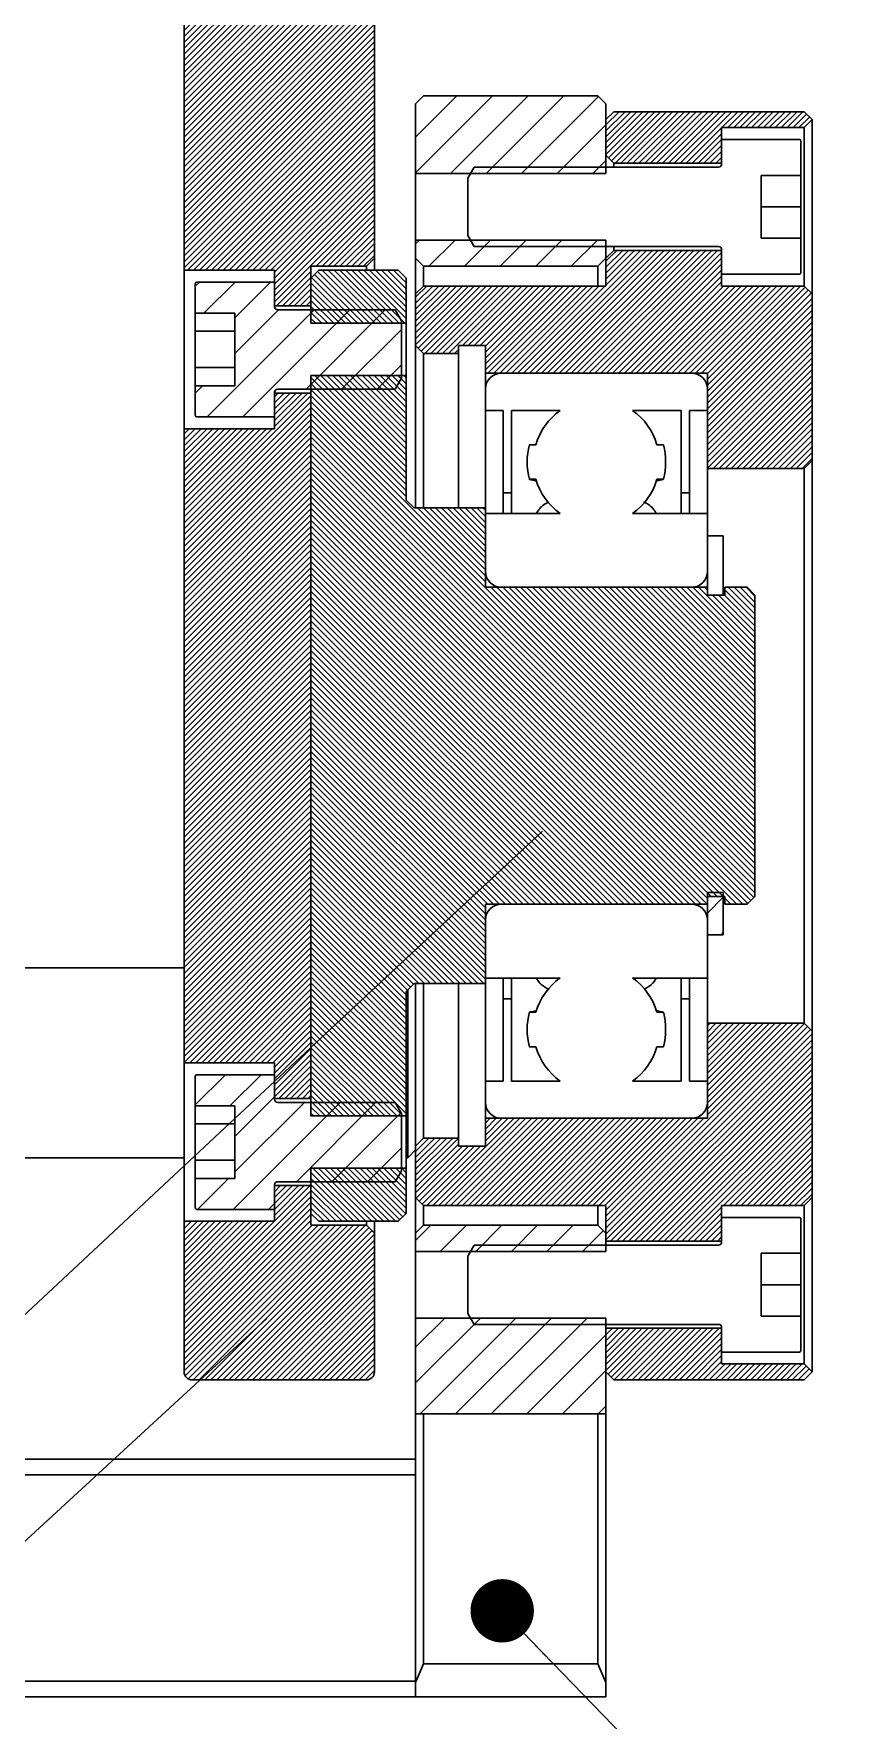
# Model space of a CAD drawing. Header units: millimetres. Extents: x 0 to 4220, y 0 to 2956.
# Drawn here: x 2060.4 to 2164.1, y 1872.9 to 2085.7 of the extents above; entities that cross this region are included whole.
import ezdxf

# ---------------------------------------------------------------- set-up
doc = ezdxf.new("R2010")
doc.units = ezdxf.units.MM
doc.linetypes.add('SLD-实线', pattern=[0])
doc.layers.add('文字', color=7, linetype='SLD-实线', lineweight=15)
doc.styles.get("Standard").update_dxf_attribs({"font": 'HYSWLONGFANGSONG.TTF'})
doc.dimstyles.new('SLDDIMSTYLE0', dxfattribs={"dimtxt": 0, "dimasz": 8, "dimexe": 0, "dimexo": 0.0625, "dimgap": 0, "dimtad": 0, "dimtih": 1, "dimtoh": 1, "dimdec": 0, "dimrnd": 1e-09, "dimzin": 0, "dimdsep": 46, "dimtxsty": 'Standard', "dimblk1": 'DOT', "dimblk2": 'DOT', "dimsah": 1, "dimcen": 0.09, "dimadec": 0, "dimazin": 0, "dimtfac": 8, "dimtdec": 0, "dimtofl": 0, "dimtmove": 0, "dimatfit": 3, "dimldrblk": 'DOT', "dimfxl": 0, "dimfrac": 2, "dimtolj": 1, "dimtzin": 0, "dimarcsym": 0})
doc.dimstyles.new('SLDDIMSTYLE1', dxfattribs={"dimtxt": 0, "dimasz": 30, "dimexe": 0, "dimexo": 0.0625, "dimgap": 0, "dimtad": 0, "dimtih": 1, "dimtoh": 1, "dimdec": 0, "dimrnd": 1e-09, "dimzin": 0, "dimdsep": 46, "dimtxsty": 'Standard', "dimblk1": 'NONE', "dimblk2": 'NONE', "dimsah": 1, "dimcen": 0.09, "dimadec": 0, "dimazin": 0, "dimtfac": 30, "dimtdec": 0, "dimtofl": 0, "dimtmove": 0, "dimatfit": 3, "dimldrblk": 'NONE', "dimfxl": 0, "dimfrac": 2, "dimtolj": 1, "dimtzin": 0, "dimarcsym": 0})

# ---------------------------------------------------------------- blocks, each defined once
blk = doc.blocks.new('_DOT')
at = {"color": 0, "linetype": 'ByBlock', "lineweight": -2}
blk.add_line((-0.5, 0), (-1, 0), dxfattribs=at)
at = {"color": 0, "linetype": 'ByBlock', "const_width": 0.5}
blk.add_lwpolyline([(-0.25, 0, 1), (0.25, 0, 1)], format="xyb", close=True, dxfattribs=at)
blk = doc.blocks.new('_NONE')

msp = doc.modelspace()

# ---------------------------------------------------------------- hatches: boundary and pattern name
at = {"linetype": 'SLD-实线', "lineweight": 0}
h = msp.add_hatch(dxfattribs=at)
h.set_pattern_fill('ANSI31', scale=0.16666667, style=0)
edge = h.paths.add_edge_path(flags=0)
edge.add_line((2090.76, 2055.85), (2090.76, 2051.35))
edge.add_line((2090.76, 2051.35), (2095.36, 2051.35))
edge.add_line((2095.36, 2051.35), (2095.36, 2056.35))
edge.add_line((2095.36, 2056.35), (2102.36, 2056.35))
edge.add_line((2102.36, 2056.35), (2103.36, 2057.35))
edge.add_line((2103.36, 2057.35), (2103.36, 2089.87))
edge.add_spline(control_points=[(2103.36, 2089.87), (2103.36, 2089.9), (2103.36, 2089.94), (2103.35, 2089.98), (2103.34, 2090.13), (2103.3, 2090.27), (2103.24, 2090.41), (2103.18, 2090.54), (2103.1, 2090.66), (2102.99, 2090.77), (2102.91, 2090.84), (2102.82, 2090.9), (2102.72, 2090.95), (2102.62, 2090.99), (2102.51, 2091.02), (2102.41, 2091.03), (2102.39, 2091.03), (2102.37, 2091.03), (2102.36, 2091.03)], knot_values=[0.000524, 0.000524, 0.000524, 0.000524, 0.000579, 0.000579, 0.000579, 0.000801, 0.000801, 0.000801, 0.00102, 0.00102, 0.00102, 0.001183, 0.001183, 0.001183, 0.001346, 0.001346, 0.001346, 0.00137, 0.00137, 0.00137, 0.00137], weights=[1, 1, 1, 1, 1, 1, 1, 1, 1, 1, 1, 1, 1, 1, 1, 1, 1, 1, 1], degree=3, periodic=0)
edge.add_line((2102.36, 2091.03), (2080.36, 2091.03))
edge.add_spline(control_points=[(2080.36, 2091.03), (2080.29, 2091.03), (2080.22, 2091.02), (2080.15, 2091), (2080.06, 2090.98), (2079.97, 2090.94), (2079.88, 2090.89), (2079.8, 2090.84), (2079.72, 2090.77), (2079.65, 2090.69), (2079.58, 2090.6), (2079.52, 2090.5), (2079.47, 2090.4), (2079.42, 2090.28), (2079.38, 2090.15), (2079.37, 2090.02), (2079.36, 2089.97), (2079.36, 2089.92), (2079.36, 2089.87)], knot_values=[0.001813, 0.001813, 0.001813, 0.001813, 0.001918, 0.001918, 0.001918, 0.002062, 0.002062, 0.002062, 0.002215, 0.002215, 0.002215, 0.002387, 0.002387, 0.002387, 0.002583, 0.002583, 0.002583, 0.002658, 0.002658, 0.002658, 0.002658], weights=[1, 1, 1, 1, 1, 1, 1, 1, 1, 1, 1, 1, 1, 1, 1, 1, 1, 1, 1], degree=3, periodic=0)
edge.add_line((2079.36, 2089.87), (2079.36, 2055.85))
edge.add_line((2079.36, 2055.85), (2090.76, 2055.85))
h = msp.add_hatch(dxfattribs=at)
h.set_pattern_fill('ANSI31', style=0)
h.paths.add_polyline_path([(2108.56, 2068.05), (2132.56, 2068.05), (2132.56, 2076.85), (2131.56, 2077.85), (2109.56, 2077.85), (2108.56, 2076.85)], flags=0)
h = msp.add_hatch(dxfattribs=at)
h.set_pattern_fill('ANSI31', scale=0.16666667, style=0)
h.paths.add_polyline_path([(2132.56, 2070.35), (2133.56, 2069.35), (2147.16, 2069.35), (2147.16, 2073.85), (2157.56, 2073.85), (2158.56, 2074.85), (2157.56, 2075.85), (2133.56, 2075.85), (2132.56, 2074.85)], flags=0)
h = msp.add_hatch(dxfattribs=at)
h.set_pattern_fill('ANSI31', style=0)
h.paths.add_polyline_path([(2108.56, 2057.35), (2109.56, 2056.35), (2131.56, 2056.35), (2132.56, 2057.35), (2132.56, 2059.65), (2108.56, 2059.65)], flags=0)
h = msp.add_hatch(dxfattribs=at)
h.set_pattern_fill('ANSI31', scale=0.16666667, style=0)
h.paths.add_polyline_path([(2147.16, 2053.85), (2147.16, 2058.35), (2133.56, 2058.35), (2132.56, 2057.35), (2132.56, 2053.85), (2109.56, 2053.85), (2108.56, 2052.85), (2108.56, 2046.35), (2109.56, 2045.35), (2113.96, 2045.35), (2113.96, 2046.35), (2117.36, 2046.35), (2117.36, 2042.85), (2145.36, 2042.85), (2145.36, 2030.85), (2157.56, 2030.85), (2158.56, 2031.85), (2158.56, 2052.85), (2157.56, 2053.85)], flags=0)
h = msp.add_hatch(dxfattribs=at)
h.set_pattern_fill('ANSI31', scale=0.16666667, angle=90, style=0)
h.paths.add_polyline_path([(2107.36, 2054.85), (2106.36, 2055.85), (2096.36, 2055.85), (2095.36, 2054.85), (2095.36, 2049.15), (2107.36, 2049.15)], flags=0)
h = msp.add_hatch(dxfattribs=at)
h.set_pattern_fill('ANSI31', style=0)
edge = h.paths.add_edge_path(flags=0)
edge.add_line((2085.76, 2041.27), (2080.76, 2041.27))
edge.add_line((2080.76, 2041.27), (2080.76, 2037.55))
edge.add_arc((2080.96, 2037.55), 0.2, 180, 270)
edge.add_line((2080.96, 2037.35), (2090.76, 2037.35))
edge.add_line((2090.76, 2037.35), (2090.76, 2040.45))
edge.add_arc((2091.16, 2040.45), 0.4, 90, 180, ccw=False)
edge.add_line((2091.16, 2040.85), (2105.96, 2040.85))
edge.add_line((2105.96, 2040.85), (2106.76, 2042.23))
edge.add_line((2106.76, 2042.23), (2106.76, 2049.46))
edge.add_line((2106.76, 2049.46), (2105.96, 2050.85))
edge.add_line((2105.96, 2050.85), (2091.16, 2050.85))
edge.add_arc((2091.16, 2051.25), 0.4, 180, 270, ccw=False)
edge.add_line((2090.76, 2051.25), (2090.76, 2054.35))
edge.add_line((2090.76, 2054.35), (2080.96, 2054.35))
edge.add_arc((2080.96, 2054.15), 0.2, 90, 180)
edge.add_line((2080.76, 2054.15), (2080.76, 2050.43))
edge.add_line((2080.76, 2050.43), (2085.76, 2050.43))
edge.add_line((2085.76, 2050.43), (2085.76, 2041.27))
h = msp.add_hatch(dxfattribs=at)
h.set_pattern_fill('ANSI31', scale=0.16666667, angle=90, style=0)
h.paths.add_polyline_path([(2107.36, 1964.85), (2108.36, 1965.85), (2117.36, 1965.85), (2117.36, 1975.85), (2145.36, 1975.85), (2145.36, 1976.85), (2147.56, 1976.85), (2147.56, 1975.85), (2150.36, 1975.85), (2151.36, 1976.85), (2151.36, 2014.85), (2150.36, 2015.85), (2147.56, 2015.85), (2147.56, 2014.85), (2145.36, 2014.85), (2145.36, 2015.85), (2117.36, 2015.85), (2117.36, 2025.85), (2108.36, 2025.85), (2107.36, 2026.85), (2107.36, 2042.55), (2095.36, 2042.55), (2095.36, 1949.15), (2107.36, 1949.15)], flags=0)
h = msp.add_hatch(dxfattribs=at)
h.set_pattern_fill('ANSI31', scale=0.16666667, style=0)
h.paths.add_polyline_path([(2090.76, 1955.85), (2090.76, 1951.35), (2095.36, 1951.35), (2095.36, 2040.35), (2090.76, 2040.35), (2090.76, 2035.85), (2079.36, 2035.85), (2079.36, 1955.85)], flags=0)
h = msp.add_hatch(dxfattribs=at)
h.set_pattern_fill('ANSI31', style=0)
h.paths.add_polyline_path([(2145.36, 1977.35), (2145.36, 1972.01), (2147.36, 1972.01), (2147.36, 1977.35)], flags=0)
h = msp.add_hatch(dxfattribs=at)
h.set_pattern_fill('ANSI31', scale=0.16666667, style=0)
h.paths.add_polyline_path([(2157.56, 1937.85), (2158.56, 1938.85), (2158.56, 1959.85), (2157.56, 1960.85), (2145.36, 1960.85), (2145.36, 1948.85), (2117.36, 1948.85), (2117.36, 1945.35), (2113.96, 1945.35), (2113.96, 1946.35), (2109.56, 1946.35), (2108.56, 1945.35), (2108.56, 1938.85), (2109.56, 1937.85), (2132.56, 1937.85), (2132.56, 1933.35), (2147.16, 1933.35), (2147.16, 1937.85)], flags=0)
h = msp.add_hatch(dxfattribs=at)
h.set_pattern_fill('ANSI31', style=0)
edge = h.paths.add_edge_path(flags=0)
edge.add_line((2085.76, 1941.27), (2080.76, 1941.27))
edge.add_line((2080.76, 1941.27), (2080.76, 1937.55))
edge.add_arc((2080.96, 1937.55), 0.2, 180, 270)
edge.add_line((2080.96, 1937.35), (2090.76, 1937.35))
edge.add_line((2090.76, 1937.35), (2090.76, 1940.45))
edge.add_arc((2091.16, 1940.45), 0.4, 90, 180, ccw=False)
edge.add_line((2091.16, 1940.85), (2105.96, 1940.85))
edge.add_line((2105.96, 1940.85), (2106.76, 1942.23))
edge.add_line((2106.76, 1942.23), (2106.76, 1949.46))
edge.add_line((2106.76, 1949.46), (2105.96, 1950.85))
edge.add_line((2105.96, 1950.85), (2091.16, 1950.85))
edge.add_arc((2091.16, 1951.25), 0.4, 180, 270, ccw=False)
edge.add_line((2090.76, 1951.25), (2090.76, 1954.35))
edge.add_line((2090.76, 1954.35), (2080.96, 1954.35))
edge.add_arc((2080.96, 1954.15), 0.2, 90, 180)
edge.add_line((2080.76, 1954.15), (2080.76, 1950.43))
edge.add_line((2080.76, 1950.43), (2085.76, 1950.43))
edge.add_line((2085.76, 1950.43), (2085.76, 1941.27))
h = msp.add_hatch(dxfattribs=at)
h.set_pattern_fill('ANSI31', scale=0.16666667, angle=90, style=0)
h.paths.add_polyline_path([(2107.36, 1942.55), (2095.36, 1942.55), (2095.36, 1936.85), (2096.36, 1935.85), (2106.36, 1935.85), (2107.36, 1936.85)], flags=0)
h = msp.add_hatch(dxfattribs=at)
h.set_pattern_fill('ANSI31', scale=0.16666667, style=0)
edge = h.paths.add_edge_path(flags=0)
edge.add_line((2079.36, 1935.85), (2079.36, 1916.85))
edge.add_arc((2080.36, 1916.85), 1, 180, 270)
edge.add_line((2080.36, 1915.85), (2102.36, 1915.85))
edge.add_arc((2102.36, 1916.85), 1, 270, 360)
edge.add_line((2103.36, 1916.85), (2103.36, 1934.35))
edge.add_line((2103.36, 1934.35), (2102.36, 1935.35))
edge.add_line((2102.36, 1935.35), (2095.36, 1935.35))
edge.add_line((2095.36, 1935.35), (2095.36, 1940.35))
edge.add_line((2095.36, 1940.35), (2090.76, 1940.35))
edge.add_line((2090.76, 1940.35), (2090.76, 1935.85))
edge.add_line((2090.76, 1935.85), (2079.36, 1935.85))
h = msp.add_hatch(dxfattribs=at)
h.set_pattern_fill('ANSI31', style=0)
h.paths.add_polyline_path([(2108.56, 1932.05), (2132.56, 1932.05), (2132.56, 1934.35), (2131.56, 1935.35), (2109.56, 1935.35), (2108.56, 1934.35)], flags=0)
h = msp.add_hatch(dxfattribs=at)
h.set_pattern_fill('ANSI31', style=0)
h.paths.add_polyline_path([(2108.56, 1911.55), (2132.56, 1911.55), (2132.56, 1923.65), (2108.56, 1923.65)], flags=0)
h = msp.add_hatch(dxfattribs=at)
h.set_pattern_fill('ANSI31', scale=0.16666667, style=0)
h.paths.add_polyline_path([(2132.56, 1916.85), (2133.56, 1915.85), (2157.56, 1915.85), (2158.56, 1916.85), (2157.56, 1917.85), (2147.16, 1917.85), (2147.16, 1922.35), (2132.56, 1922.35)], flags=0)

# ---------------------------------------------------------------- linework, layer by layer
at = {"color": 7, "linetype": 'SLD-实线', "lineweight": 30}
for p, q in [((2079.36, 2089.87), (2079.36, 2055.85)), ((2103.36, 2089.87), (2103.36, 2057.35)), ((2109.56, 2077.85), (2108.56, 2076.85)), ((2108.56, 2068.05), (2108.56, 2076.85)), ((2109.56, 2077.85), (2131.56, 2077.85)), ((2132.56, 2076.85), (2131.56, 2077.85)), ((2132.56, 2068.05), (2132.56, 2076.85)), ((2133.56, 2075.85), (2132.56, 2074.85)), ((2132.56, 2070.35), (2132.56, 2074.85)), ((2133.56, 2075.85), (2157.56, 2075.85)), ((2158.56, 2074.85), (2157.56, 2075.85)), ((2157.56, 2073.85), (2158.56, 2074.85)), ((2158.56, 2074.85), (2158.56, 2063.85)), ((2157.56, 2073.85), (2147.16, 2073.85)), ((2147.16, 2073.85), (2147.16, 2069.35)), ((2157.56, 2053.85), (2157.56, 2073.85)), ((2147.16, 2069.25), (2147.16, 2072.35)), ((2147.16, 2072.35), (2156.96, 2072.35)), ((2157.16, 2072.15), (2157.16, 2067.82)), ((2115.96, 2068.85), (2115.16, 2067.46)), ((2115.96, 2068.85), (2146.76, 2068.85)), ((2132.56, 2070.35), (2133.56, 2069.35)), ((2147.16, 2069.35), (2133.56, 2069.35)), ((2133.56, 2069.35), (2133.56, 2068.85)), ((2132.56, 2068.05), (2108.56, 2068.05)), ((2108.56, 2068.05), (2108.56, 2059.65)), ((2115.16, 2060.23), (2115.16, 2067.46)), ((2157.16, 2067.82), (2152.16, 2067.82)), ((2152.16, 2067.82), (2152.16, 2059.88)), ((2157.16, 2063.85), (2157.16, 2067.82)), ((2152.16, 2063.85), (2157.16, 2063.85)), ((2157.16, 2059.88), (2157.16, 2063.85)), ((2158.56, 2063.85), (2158.56, 2052.85)), ((2115.16, 2060.23), (2115.96, 2058.85)), ((2152.16, 2059.88), (2157.16, 2059.88)), ((2157.16, 2059.88), (2157.16, 2055.55)), ((2108.56, 2059.65), (2132.56, 2059.65)), ((2108.56, 2057.35), (2108.56, 2059.65)), ((2146.76, 2058.85), (2115.96, 2058.85)), ((2132.56, 2057.35), (2132.56, 2059.65)), ((2133.56, 2058.35), (2132.56, 2057.35)), ((2133.56, 2058.85), (2133.56, 2058.35)), ((2133.56, 2058.35), (2147.16, 2058.35)), ((2147.16, 2055.35), (2147.16, 2058.45)), ((2147.16, 2058.35), (2147.16, 2053.85)), ((2090.76, 2055.85), (2079.36, 2055.85)), ((2079.36, 2055.85), (2079.36, 2035.85)), ((2090.76, 2051.35), (2090.76, 2055.85)), ((2095.36, 2056.35), (2102.36, 2056.35)), ((2095.36, 2056.35), (2095.36, 2051.35)), ((2096.36, 2055.85), (2095.36, 2054.85)), ((2096.36, 2055.85), (2106.36, 2055.85)), ((2102.36, 2056.35), (2103.36, 2057.35)), ((2102.36, 2055.85), (2102.36, 2056.35)), ((2103.36, 2057.35), (2103.36, 2055.85)), ((2107.36, 2054.85), (2106.36, 2055.85)), ((2108.56, 2057.35), (2109.56, 2056.35)), ((2108.56, 2052.85), (2108.56, 2057.35)), ((2131.56, 2056.35), (2109.56, 2056.35)), ((2109.56, 2056.35), (2109.56, 2053.85)), ((2131.56, 2056.35), (2132.56, 2057.35)), ((2131.56, 2053.85), (2131.56, 2056.35)), ((2132.56, 2053.85), (2132.56, 2057.35)), ((2080.76, 2050.43), (2080.76, 2054.15)), ((2080.96, 2054.35), (2090.76, 2054.35)), ((2090.76, 2054.35), (2090.76, 2051.25)), ((2095.36, 2049.15), (2095.36, 2054.85)), ((2107.36, 2054.85), (2107.36, 2049.15)), ((2109.56, 2053.85), (2108.56, 2052.85)), ((2109.56, 2053.85), (2132.56, 2053.85)), ((2156.96, 2055.35), (2147.16, 2055.35)), ((2147.16, 2053.85), (2157.56, 2053.85)), ((2158.56, 2052.85), (2157.56, 2053.85)), ((2095.36, 2051.35), (2090.76, 2051.35)), ((2108.56, 2046.35), (2108.56, 2052.85)), ((2158.56, 2052.85), (2158.56, 2031.85)), ((2085.76, 2050.43), (2080.76, 2050.43)), ((2080.76, 2050.43), (2080.76, 2048.14)), ((2085.76, 2041.27), (2085.76, 2050.43)), ((2091.16, 2050.85), (2105.96, 2050.85)), ((2107.36, 2049.15), (2095.36, 2049.15)), ((2106.76, 2049.46), (2105.96, 2050.85)), ((2106.76, 2049.46), (2106.76, 2042.23)), ((2107.36, 2049.15), (2107.36, 2042.55)), ((2085.76, 2048.14), (2080.76, 2048.14)), ((2080.76, 2048.14), (2080.76, 2043.56)), ((2108.56, 2046.35), (2109.56, 2045.35)), ((2108.56, 2025.85), (2108.56, 2046.35)), ((2113.96, 2045.35), (2109.56, 2045.35)), ((2109.56, 2045.35), (2109.56, 2025.85)), ((2117.36, 2046.35), (2113.96, 2046.35)), ((2113.96, 2046.35), (2113.96, 2045.35)), ((2113.96, 2045.35), (2113.96, 2025.85)), ((2117.36, 2042.85), (2117.36, 2046.35)), ((2085.76, 2043.56), (2080.76, 2043.56)), ((2080.76, 2043.56), (2080.76, 2041.27)), ((2117.36, 2040.85), (2117.36, 2042.85)), ((2145.36, 2042.85), (2117.36, 2042.85)), ((2119.36, 2042.85), (2143.36, 2042.85)), ((2145.36, 2030.85), (2145.36, 2042.85)), ((2085.76, 2041.27), (2080.76, 2041.27)), ((2080.76, 2037.55), (2080.76, 2041.27)), ((2105.96, 2040.85), (2091.16, 2040.85)), ((2095.36, 1949.15), (2095.36, 2042.55)), ((2095.36, 2042.55), (2107.36, 2042.55)), ((2105.96, 2040.85), (2106.76, 2042.23)), ((2107.36, 2042.55), (2107.36, 2026.85)), ((2117.36, 2038.15), (2117.36, 2040.85)), ((2145.36, 2040.85), (2145.36, 2038.15)), ((2090.76, 2040.45), (2090.76, 2037.35)), ((2090.76, 2035.85), (2090.76, 2040.35)), ((2090.76, 2040.35), (2095.36, 2040.35)), ((2095.36, 2040.35), (2095.36, 1951.35)), ((2090.76, 2037.35), (2080.96, 2037.35)), ((2119.6, 2038.15), (2117.36, 2038.15)), ((2117.36, 2038.15), (2117.36, 2025.85)), ((2119.6, 2027.77), (2119.6, 2038.15)), ((2126.8, 2038.15), (2120.67, 2038.15)), ((2120.67, 2038.15), (2120.67, 2027.77)), ((2142.05, 2038.15), (2135.91, 2038.15)), ((2142.05, 2027.77), (2142.05, 2038.15)), ((2145.36, 2038.15), (2143.12, 2038.15)), ((2143.12, 2038.15), (2143.12, 2027.77)), ((2079.36, 2035.85), (2090.76, 2035.85)), ((2079.36, 2035.85), (2079.36, 1955.85)), ((2122.9, 2033.83), (2123.73, 2033.83)), ((2138.99, 2033.83), (2139.81, 2033.83)), ((2157.56, 2030.85), (2145.36, 2030.85)), ((2145.36, 2025.15), (2145.36, 2030.85)), ((2157.56, 2030.85), (2158.56, 2031.85)), ((2157.56, 1960.85), (2157.56, 2030.85)), ((2158.56, 2031.85), (2158.56, 1959.85)), ((2123.73, 2029.47), (2122.9, 2029.47)), ((2139.81, 2029.47), (2138.99, 2029.47)), ((2107.36, 2026.85), (2108.36, 2025.85)), ((2108.36, 2025.85), (2117.36, 2025.85)), ((2117.36, 2025.85), (2117.36, 2015.85)), ((2119.6, 2027.77), (2120.67, 2027.77)), ((2119.6, 2025.15), (2119.6, 2027.77)), ((2120.67, 2025.15), (2120.67, 2027.77)), ((2142.05, 2027.77), (2143.12, 2027.77)), ((2142.05, 2025.15), (2142.05, 2027.77)), ((2143.12, 2025.15), (2143.12, 2027.77)), ((2117.36, 2025.15), (2126.8, 2025.15)), ((2117.36, 2017.85), (2117.36, 2025.15)), ((2135.91, 2025.15), (2145.36, 2025.15)), ((2145.36, 2025.15), (2145.36, 2017.85)), ((2145.36, 2022.33), (2147.36, 2022.33)), ((2147.36, 2014.85), (2147.36, 2022.33)), ((2145.36, 2015.85), (2145.36, 2017.71)), ((2117.36, 2015.85), (2145.36, 2015.85)), ((2143.36, 2015.85), (2119.36, 2015.85)), ((2145.36, 2014.85), (2145.36, 2015.85)), ((2147.56, 2015.85), (2147.56, 2014.85)), ((2147.56, 2015.85), (2150.36, 2015.85)), ((2151.36, 2014.85), (2150.36, 2015.85)), ((2147.56, 2014.85), (2145.36, 2014.85)), ((2151.36, 2014.85), (2151.36, 1976.85)), ((2145.36, 1977.35), (2147.36, 1977.35)), ((2145.36, 1977.35), (2145.36, 1972.01)), ((2145.36, 1976.85), (2147.56, 1976.85)), ((2145.36, 1975.85), (2145.36, 1976.85)), ((2147.36, 1977.35), (2147.36, 1972.01)), ((2147.56, 1976.85), (2147.56, 1975.85)), ((2150.36, 1975.85), (2151.36, 1976.85)), ((2145.36, 1975.85), (2117.36, 1975.85)), ((2117.36, 1975.85), (2117.36, 1965.85)), ((2119.36, 1975.85), (2143.36, 1975.85)), ((2150.36, 1975.85), (2147.56, 1975.85)), ((2117.36, 1966.55), (2117.36, 1973.85)), ((2145.36, 1973.85), (2145.36, 1966.55)), ((2147.36, 1972.01), (2145.36, 1972.01)), ((2079.36, 1967.85), (2058.76, 1967.85)), ((2126.8, 1966.55), (2117.36, 1966.55)), ((2119.6, 1963.93), (2119.6, 1966.55)), ((2120.67, 1963.93), (2120.67, 1966.55)), ((2145.36, 1966.55), (2135.91, 1966.55)), ((2142.05, 1963.93), (2142.05, 1966.55)), ((2143.12, 1963.93), (2143.12, 1966.55)), ((2145.36, 1960.85), (2145.36, 1966.55)), ((2108.36, 1965.85), (2107.36, 1964.85)), ((2107.36, 1964.85), (2107.36, 1949.15)), ((2107.56, 1943.85), (2107.56, 1965.05)), ((2117.36, 1965.85), (2108.36, 1965.85)), ((2108.56, 1945.35), (2108.56, 1965.85)), ((2109.56, 1965.85), (2109.56, 1946.35)), ((2113.96, 1965.85), (2113.96, 1946.35)), ((2117.36, 1965.85), (2117.36, 1953.55)), ((2120.67, 1963.93), (2119.6, 1963.93)), ((2119.6, 1953.55), (2119.6, 1963.93)), ((2120.67, 1963.93), (2120.67, 1953.55)), ((2122.9, 1962.23), (2123.73, 1962.23)), ((2138.99, 1962.23), (2139.81, 1962.23)), ((2143.12, 1963.93), (2142.05, 1963.93)), ((2142.05, 1953.55), (2142.05, 1963.93)), ((2143.12, 1963.93), (2143.12, 1953.55)), ((2145.36, 1960.85), (2157.56, 1960.85)), ((2145.36, 1948.85), (2145.36, 1960.85)), ((2158.56, 1959.85), (2157.56, 1960.85)), ((2158.56, 1959.85), (2158.56, 1938.85)), ((2123.73, 1957.87), (2122.9, 1957.87)), ((2139.81, 1957.87), (2138.99, 1957.87)), ((2090.76, 1955.85), (2079.36, 1955.85)), ((2079.36, 1955.85), (2079.36, 1935.85)), ((2090.76, 1951.35), (2090.76, 1955.85)), ((2080.76, 1950.43), (2080.76, 1954.15)), ((2080.96, 1954.35), (2090.76, 1954.35)), ((2090.76, 1954.35), (2090.76, 1951.25)), ((2117.36, 1953.55), (2119.6, 1953.55)), ((2117.36, 1950.85), (2117.36, 1953.55)), ((2120.67, 1953.55), (2126.8, 1953.55)), ((2135.91, 1953.55), (2142.05, 1953.55)), ((2143.12, 1953.55), (2145.36, 1953.55)), ((2145.36, 1953.55), (2145.36, 1950.85)), ((2095.36, 1951.35), (2090.76, 1951.35)), ((2085.76, 1950.43), (2080.76, 1950.43)), ((2080.76, 1950.43), (2080.76, 1948.14)), ((2085.76, 1941.27), (2085.76, 1950.43)), ((2091.16, 1950.85), (2105.96, 1950.85)), ((2107.36, 1949.15), (2095.36, 1949.15)), ((2106.76, 1949.46), (2105.96, 1950.85)), ((2106.76, 1949.46), (2106.76, 1942.23)), ((2107.36, 1949.15), (2107.36, 1942.55)), ((2117.36, 1948.85), (2117.36, 1950.85)), ((2085.76, 1948.14), (2080.76, 1948.14)), ((2080.76, 1948.14), (2080.76, 1943.56)), ((2117.36, 1948.85), (2145.36, 1948.85)), ((2117.36, 1945.35), (2117.36, 1948.85)), ((2143.36, 1948.85), (2119.36, 1948.85)), ((2109.56, 1946.35), (2108.56, 1945.35)), ((2108.56, 1938.85), (2108.56, 1945.35)), ((2109.56, 1946.35), (2113.96, 1946.35)), ((2113.96, 1946.35), (2113.96, 1945.35)), ((2113.96, 1945.35), (2117.36, 1945.35)), ((2058.76, 1943.85), (2079.36, 1943.85)), ((2085.76, 1943.56), (2080.76, 1943.56)), ((2080.76, 1943.56), (2080.76, 1941.27)), ((2107.36, 1943.85), (2107.56, 1943.85)), ((2107.56, 1943.85), (2108.56, 1944.85)), ((2085.76, 1941.27), (2080.76, 1941.27)), ((2080.76, 1937.55), (2080.76, 1941.27)), ((2105.96, 1940.85), (2091.16, 1940.85)), ((2095.36, 1942.55), (2107.36, 1942.55)), ((2095.36, 1936.85), (2095.36, 1942.55)), ((2105.96, 1940.85), (2106.76, 1942.23)), ((2107.36, 1942.55), (2107.36, 1936.85)), ((2090.76, 1940.45), (2090.76, 1937.35)), ((2090.76, 1935.85), (2090.76, 1940.35)), ((2090.76, 1940.35), (2095.36, 1940.35)), ((2095.36, 1940.35), (2095.36, 1935.35)), ((2108.56, 1938.85), (2109.56, 1937.85)), ((2108.56, 1934.35), (2108.56, 1938.85)), ((2157.56, 1937.85), (2158.56, 1938.85)), ((2158.56, 1938.85), (2158.56, 1927.85)), ((2090.76, 1937.35), (2080.96, 1937.35)), ((2095.36, 1936.85), (2096.36, 1935.85)), ((2106.36, 1935.85), (2107.36, 1936.85)), ((2132.56, 1937.85), (2109.56, 1937.85)), ((2109.56, 1937.85), (2109.56, 1935.35)), ((2131.56, 1935.35), (2131.56, 1937.85)), ((2132.56, 1933.35), (2132.56, 1937.85)), ((2157.56, 1937.85), (2147.16, 1937.85)), ((2147.16, 1937.85), (2147.16, 1933.35)), ((2157.56, 1917.85), (2157.56, 1937.85)), ((2079.36, 1935.85), (2090.76, 1935.85)), ((2079.36, 1935.85), (2079.36, 1916.85)), ((2102.36, 1935.35), (2095.36, 1935.35)), ((2106.36, 1935.85), (2096.36, 1935.85)), ((2102.36, 1935.35), (2102.36, 1935.85)), ((2103.36, 1934.35), (2102.36, 1935.35)), ((2103.36, 1935.85), (2103.36, 1934.35)), ((2103.36, 1934.35), (2103.36, 1916.85)), ((2109.56, 1935.35), (2108.56, 1934.35)), ((2108.56, 1932.05), (2108.56, 1934.35)), ((2109.56, 1935.35), (2131.56, 1935.35)), ((2132.56, 1934.35), (2131.56, 1935.35)), ((2132.56, 1932.05), (2132.56, 1934.35)), ((2147.16, 1936.35), (2156.96, 1936.35)), ((2147.16, 1933.25), (2147.16, 1936.35)), ((2157.16, 1936.15), (2157.16, 1931.82)), ((2115.96, 1932.85), (2115.16, 1931.46)), ((2115.96, 1932.85), (2146.76, 1932.85)), ((2147.16, 1933.35), (2132.56, 1933.35)), ((2132.56, 1932.05), (2108.56, 1932.05)), ((2108.56, 1932.05), (2108.56, 1923.65)), ((2115.16, 1924.23), (2115.16, 1931.46)), ((2157.16, 1931.82), (2152.16, 1931.82)), ((2152.16, 1931.82), (2152.16, 1923.88)), ((2157.16, 1927.85), (2157.16, 1931.82)), ((2152.16, 1927.85), (2157.16, 1927.85)), ((2157.16, 1923.88), (2157.16, 1927.85)), ((2158.56, 1927.85), (2158.56, 1916.85)), ((2108.56, 1923.65), (2132.56, 1923.65)), ((2108.56, 1911.55), (2108.56, 1923.65)), ((2115.16, 1924.23), (2115.96, 1922.85)), ((2132.56, 1911.55), (2132.56, 1923.65)), ((2152.16, 1923.88), (2157.16, 1923.88)), ((2157.16, 1923.88), (2157.16, 1919.55)), ((2146.76, 1922.85), (2115.96, 1922.85)), ((2132.56, 1922.35), (2147.16, 1922.35)), ((2132.56, 1916.85), (2132.56, 1922.35)), ((2147.16, 1919.35), (2147.16, 1922.45)), ((2147.16, 1922.35), (2147.16, 1917.85)), ((2156.96, 1919.35), (2147.16, 1919.35)), ((2147.16, 1917.85), (2157.56, 1917.85)), ((2158.56, 1916.85), (2157.56, 1917.85)), ((2102.36, 1915.85), (2080.36, 1915.85)), ((2132.56, 1916.85), (2133.56, 1915.85)), ((2157.56, 1915.85), (2133.56, 1915.85)), ((2157.56, 1915.85), (2158.56, 1916.85)), ((2108.56, 1878.02), (2108.56, 1911.55)), ((2108.56, 1911.55), (2109.56, 1911.55)), ((2109.56, 1911.55), (2109.56, 1880.02)), ((2131.56, 1911.55), (2109.56, 1911.55)), ((2131.56, 1880.02), (2131.56, 1911.55)), ((2131.56, 1911.55), (2132.56, 1911.55)), ((2132.56, 1911.55), (2132.56, 1877.67)), ((1951.74, 1905.85), (2108.56, 1905.85)), ((2108.56, 1903.85), (1952.41, 1903.85)), ((2109.56, 1880.02), (2108.56, 1877.67)), ((2109.56, 1880.02), (2131.56, 1880.02)), ((2132.56, 1877.67), (2131.56, 1880.02)), ((1946.71, 1877.85), (2108.56, 1877.85)), ((2108.56, 1878.02), (2108.56, 1877.85)), ((2108.56, 1877.85), (2108.56, 1875.85)), ((2108.56, 1875.85), (2108.56, 1877.67)), ((2132.56, 1877.67), (2132.56, 1875.85)), ((2108.56, 1875.85), (1944.56, 1875.85)), ((2132.56, 1875.85), (2108.56, 1875.85))]:
    msp.add_line(p, q, dxfattribs=at)
for centre, radius, start, end in [((2156.96, 2072.15), 0.2, 0, 90), ((2146.76, 2069.25), 0.4, 270, 0), ((2146.76, 2058.45), 0.4, 0, 90), ((2156.96, 2055.55), 0.2, 270, 0), ((2080.96, 2054.15), 0.2, 90, 180), ((2091.16, 2051.25), 0.4, 180, 270), ((2119.36, 2040.85), 2, 90, 180), ((2143.36, 2040.85), 2, 0, 90), ((2091.16, 2040.45), 0.4, 90, 180), ((2080.96, 2037.55), 0.2, 180, 270), ((2131.36, 2031.65), 7.94, 125.0306, 164.038), ((2131.36, 2031.65), 7.94, 15.962, 54.9694), ((2131.36, 2031.65), 8.73, 165.5225, 194.4775), ((2131.36, 2031.65), 8.73, 345.5225, 14.4775), ((2131.36, 2031.65), 7.94, 195.962, 234.9694), ((2131.36, 2031.65), 7.94, 305.0306, 344.038), ((2119.36, 2017.85), 2, 180, 270), ((2143.36, 2017.85), 2, 270, 0), ((2119.36, 1973.85), 2, 90, 180), ((2143.36, 1973.85), 2, 0, 90), ((2131.36, 1960.05), 7.94, 125.0306, 164.038), ((2131.36, 1960.05), 7.94, 15.962, 54.9694), ((2131.36, 1960.05), 8.73, 165.5225, 194.4775), ((2131.36, 1960.05), 8.73, 345.5225, 14.4775), ((2131.36, 1960.05), 7.94, 195.962, 234.9694), ((2131.36, 1960.05), 7.94, 305.0306, 344.038), ((2080.96, 1954.15), 0.2, 90, 180), ((2091.16, 1951.25), 0.4, 180, 270), ((2119.36, 1950.85), 2, 180, 270), ((2143.36, 1950.85), 2, 270, 0), ((2091.16, 1940.45), 0.4, 90, 180), ((2080.96, 1937.55), 0.2, 180, 270), ((2156.96, 1936.15), 0.2, 0, 90), ((2146.76, 1933.25), 0.4, 270, 0), ((2146.76, 1922.45), 0.4, 0, 90), ((2156.96, 1919.55), 0.2, 270, 0), ((2080.36, 1916.85), 1, 180, 270), ((2102.36, 1916.85), 1, 270, 0)]:
    msp.add_arc(centre, radius, start, end, dxfattribs=at)
for points, knots in [([(2122.9, 2029.47), (2122.95, 2029.45), (2123.02, 2029.43), (2123.65, 2029.3), (2123.83, 2029.26)], [0, 0, 0, 0, 0.707861, 1, 1, 1, 1]), ([(2139.81, 2029.47), (2139.77, 2029.45), (2139.7, 2029.43), (2139.08, 2029.3), (2138.9, 2029.27)], [0, 0, 0, 0, 0.714715, 1, 1, 1, 1]), ([(2123.8, 2025.15), (2124.05, 2025.57), (2124.4, 2026.13), (2125.11, 2026.47), (2125.3, 2026.56)], [0, 0, 0, 0, 0.744469, 1, 1, 1, 1]), ([(2138.91, 2025.17), (2138.65, 2025.58), (2138.28, 2026.16), (2137.53, 2026.51), (2137.31, 2026.62)], [0, 0, 0, 0, 0.7017249, 1, 1, 1, 1]), ([(2125.42, 1965.09), (2125.05, 1965.28), (2124.32, 1965.66), (2123.98, 1966.26), (2123.82, 1966.55)], [0, 0, 0, 0, 0.5081851, 1, 1, 1, 1]), ([(2137.41, 1965.16), (2137.74, 1965.33), (2138.42, 1965.69), (2138.74, 1966.25), (2138.9, 1966.55)], [0, 0, 0, 0, 0.480399, 1, 1, 1, 1]), ([(2123.82, 1962.43), (2123.52, 1962.37), (2122.98, 1962.25), (2122.93, 1962.24), (2122.9, 1962.23)], [0, 0, 0, 0, 0.559274, 1, 1, 1, 1]), ([(2138.88, 1962.44), (2139.19, 1962.37), (2139.74, 1962.25), (2139.79, 1962.24), (2139.81, 1962.23)], [0, 0, 0, 0, 0.564742, 1, 1, 1, 1])]:
    msp.add_open_spline(points, degree=3, knots=knots, dxfattribs=at)

# ---------------------------------------------------------------- leaders
at = {"layer": '文字', "has_arrowhead": 0}
for points in [[(2065.01, 2617.49), (0, 0)], [(2105.62, 2507.56), (0, 0)], [(2124.55, 1985.09), (0, 0)], [(2089.77, 1923.59), (0, 0)]]:
    msp.add_leader(points, dimstyle='SLDDIMSTYLE1', dxfattribs=at)
at = {"layer": '文字'}
msp.add_leader([(2119.48, 1886.71), (2306.67, 1693.33)], dimstyle='SLDDIMSTYLE0', dxfattribs=at)

doc.saveas('drawing.dxf')
